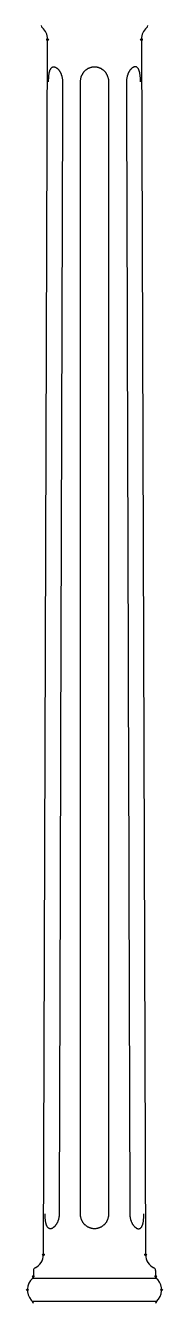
# Model space of a CAD drawing. Extents: x 0 to 119, y 0 to 373.
# Drawn here: x 39.3 to 50.1, y 205.7 to 305.9 of the extents above; entities that cross this region are included whole.
import ezdxf

# ---------------------------------------------------------------- set-up
doc = ezdxf.new("R2010")
doc.units = 0
doc.layers.add('LIVELLO_1', color=160, linetype='Continuous')

# ---------------------------------------------------------------- blocks, each defined once
blk = doc.blocks.new('AI9-BLK1')
at = {"layer": 'LIVELLO_1', "color": 7}
for p, q in [((-18.88, 22.81), (-18.56, 118.2)), ((-11.19, 118.2), (-10.87, 22.81)), ((-19.67, 21.58), (-19.67, 21.11)), ((-10.09, 21.58), (-10.09, 21.11)), ((-10.01, 20.95), (-19.74, 20.95)), ((-10.01, 19.14), (-19.74, 19.14))]:
    blk.add_line(p, q, dxfattribs=at)
for centre, radius in [((-18.56, 118.16), 0.0661), ((-11.19, 118.16), 0.0653), ((-18.88, 22.81), 0.0657), ((-10.87, 22.81), 0.0657)]:
    blk.add_circle(centre, radius, dxfattribs=at)
for centre, major_axis, ratio in [((-19.67, 21.11), (0.0004, -0.0675), 0.952787), ((-10.08, 21.11), (-0.0014, -0.0675), 0.979388), ((-20.15, 20.05), (0.0669, 0), 0.958069), ((-9.61, 20.05), (0.0657, 0), 0.975487)]:
    blk.add_ellipse(centre, major_axis=major_axis, ratio=ratio, dxfattribs=at)
for points in [[(-19.06, 119.26), (-19.06, 119.19), (-19.03, 119.13), (-18.98, 119.09)], [(-18.56, 118.2), (-18.56, 118.54), (-18.72, 118.87), (-18.98, 119.09)], [(-10.77, 119.09), (-11.04, 118.87), (-11.19, 118.54), (-11.19, 118.2)], [(-10.77, 119.09), (-10.72, 119.13), (-10.69, 119.19), (-10.69, 119.26)], [(-19.54, 21.78), (-19.14, 21.96), (-18.88, 22.36), (-18.88, 22.81)], [(-10.87, 22.81), (-10.87, 22.36), (-10.61, 21.96), (-10.21, 21.78)], [(-19.74, 20.95), (-19.69, 20.99), (-19.67, 21.05), (-19.67, 21.11)], [(-19.54, 21.78), (-19.62, 21.74), (-19.67, 21.66), (-19.67, 21.58)], [(-10.09, 21.58), (-10.09, 21.66), (-10.13, 21.74), (-10.21, 21.78)], [(-10.09, 21.11), (-10.09, 21.05), (-10.06, 20.99), (-10.01, 20.95)], [(-19.67, 18.98), (-19.67, 19.04), (-19.69, 19.1), (-19.74, 19.14)], [(-10.01, 19.14), (-10.06, 19.1), (-10.09, 19.04), (-10.09, 18.98)]]:
    blk.add_open_spline(points, degree=3, dxfattribs=at)
for points, knots in [([(-18.48, 114.85), (-18.48, 114.85), (-18.48, 114.98), (-18.48, 114.98), (-18.48, 115.02), (-18.48, 115.06), (-18.47, 115.1), (-18.47, 115.13), (-18.47, 115.16), (-18.47, 115.19), (-18.47, 115.22), (-18.46, 115.25), (-18.46, 115.28), (-18.46, 115.3), (-18.46, 115.32), (-18.46, 115.34), (-18.45, 115.36), (-18.45, 115.38), (-18.45, 115.4), (-18.44, 115.42), (-18.44, 115.44), (-18.44, 115.46), (-18.43, 115.48), (-18.43, 115.5), (-18.43, 115.52), (-18.42, 115.54), (-18.42, 115.55), (-18.42, 115.58), (-18.42, 115.59), (-18.41, 115.61), (-18.4, 115.63), (-18.4, 115.65), (-18.4, 115.66), (-18.39, 115.68), (-18.39, 115.69), (-18.38, 115.71), (-18.37, 115.73), (-18.37, 115.74), (-18.37, 115.75), (-18.36, 115.77), (-18.35, 115.78), (-18.35, 115.8), (-18.34, 115.81), (-18.34, 115.82), (-18.33, 115.83), (-18.32, 115.84), (-18.32, 115.86), (-18.31, 115.87), (-18.3, 115.88), (-18.3, 115.89), (-18.29, 115.89), (-18.28, 115.9), (-18.28, 115.91), (-18.27, 115.92), (-18.26, 115.93), (-18.26, 115.94), (-18.25, 115.94), (-18.24, 115.95), (-18.24, 115.96), (-18.23, 115.96), (-18.22, 115.97), (-18.21, 115.98), (-18.2, 115.98), (-18.2, 115.99), (-18.19, 115.99), (-18.18, 115.99), (-18.17, 116), (-18.17, 116), (-18.16, 116.01), (-18.15, 116.01), (-18.14, 116.01), (-18.13, 116.01), (-18.12, 116.01), (-18.12, 116.02), (-18.11, 116.02), (-18.1, 116.02), (-18.09, 116.02), (-18.08, 116.02), (-18.07, 116.02), (-18.06, 116.02), (-18.05, 116.02), (-18.04, 116.02), (-18.03, 116.02), (-18.03, 116.02), (-18.02, 116.01), (-18.01, 116.01), (-18, 116.01), (-17.99, 116.01), (-17.98, 116), (-17.97, 116), (-17.96, 116), (-17.95, 115.99), (-17.94, 115.99), (-17.93, 115.99), (-17.92, 115.98), (-17.91, 115.97), (-17.9, 115.97), (-17.89, 115.96), (-17.88, 115.96), (-17.87, 115.95), (-17.86, 115.94), (-17.85, 115.94), (-17.84, 115.93), (-17.83, 115.92), (-17.82, 115.91), (-17.81, 115.9), (-17.8, 115.89), (-17.79, 115.89), (-17.78, 115.88), (-17.76, 115.87), (-17.75, 115.86), (-17.74, 115.85), (-17.73, 115.83), (-17.72, 115.82), (-17.71, 115.81), (-17.7, 115.8), (-17.69, 115.78), (-17.68, 115.77), (-17.67, 115.76), (-17.65, 115.74), (-17.65, 115.73), (-17.63, 115.71), (-17.62, 115.7), (-17.61, 115.68), (-17.6, 115.66), (-17.59, 115.65), (-17.58, 115.63), (-17.57, 115.61), (-17.56, 115.6), (-17.55, 115.58), (-17.54, 115.56), (-17.53, 115.54), (-17.52, 115.52), (-17.52, 115.5), (-17.51, 115.48), (-17.5, 115.46), (-17.49, 115.44), (-17.49, 115.42), (-17.48, 115.4), (-17.47, 115.38), (-17.47, 115.36), (-17.46, 115.34), (-17.45, 115.32), (-17.44, 115.3), (-17.44, 115.28), (-17.43, 115.25), (-17.42, 115.22), (-17.42, 115.19), (-17.41, 115.16), (-17.41, 115.13), (-17.4, 115.1), (-17.39, 115.06), (-17.39, 115.02), (-17.39, 114.98), (-17.39, 114.94), (-17.38, 114.89), (-17.38, 114.85)], [0, 0, 0, 0, 1, 1, 1, 2, 2, 2, 3, 3, 3, 4, 4, 4, 5, 5, 5, 6, 6, 6, 7, 7, 7, 8, 8, 8, 9, 9, 9, 10, 10, 10, 11, 11, 11, 12, 12, 12, 13, 13, 13, 14, 14, 14, 15, 15, 15, 16, 16, 16, 17, 17, 17, 18, 18, 18, 19, 19, 19, 20, 20, 20, 21, 21, 21, 22, 22, 22, 23, 23, 23, 24, 24, 24, 25, 25, 25, 26, 26, 26, 27, 27, 27, 28, 28, 28, 29, 29, 29, 30, 30, 30, 31, 31, 31, 32, 32, 32, 33, 33, 33, 34, 34, 34, 35, 35, 35, 36, 36, 36, 37, 37, 37, 38, 38, 38, 39, 39, 39, 40, 40, 40, 41, 41, 41, 42, 42, 42, 43, 43, 43, 44, 44, 44, 45, 45, 45, 46, 46, 46, 47, 47, 47, 48, 48, 48, 49, 49, 49, 50, 50, 50, 51, 51, 51, 52, 52, 52, 52]), ([(-15.97, 114.85), (-15.97, 114.89), (-15.97, 114.93), (-15.97, 114.97), (-15.96, 115.01), (-15.96, 115.05), (-15.95, 115.08), (-15.95, 115.12), (-15.94, 115.14), (-15.93, 115.17), (-15.93, 115.2), (-15.92, 115.23), (-15.91, 115.25), (-15.9, 115.27), (-15.89, 115.29), (-15.89, 115.31), (-15.88, 115.33), (-15.87, 115.35), (-15.86, 115.37), (-15.85, 115.39), (-15.85, 115.41), (-15.83, 115.42), (-15.82, 115.44), (-15.81, 115.46), (-15.8, 115.48), (-15.79, 115.5), (-15.78, 115.52), (-15.77, 115.53), (-15.76, 115.55), (-15.74, 115.57), (-15.73, 115.59), (-15.72, 115.6), (-15.71, 115.62), (-15.69, 115.64), (-15.68, 115.65), (-15.66, 115.67), (-15.65, 115.68), (-15.64, 115.7), (-15.62, 115.72), (-15.61, 115.73), (-15.59, 115.74), (-15.58, 115.76), (-15.56, 115.77), (-15.54, 115.78), (-15.53, 115.79), (-15.51, 115.8), (-15.49, 115.82), (-15.48, 115.83), (-15.46, 115.84), (-15.45, 115.85), (-15.43, 115.86), (-15.42, 115.87), (-15.4, 115.88), (-15.38, 115.89), (-15.37, 115.9), (-15.35, 115.91), (-15.34, 115.92), (-15.32, 115.92), (-15.3, 115.93), (-15.29, 115.94), (-15.27, 115.94), (-15.26, 115.95), (-15.24, 115.95), (-15.22, 115.96), (-15.21, 115.96), (-15.2, 115.97), (-15.18, 115.97), (-15.16, 115.98), (-15.14, 115.99), (-15.12, 115.99), (-15.1, 116), (-15.07, 116), (-15.05, 116.01), (-15.03, 116.01), (-15, 116.01), (-14.97, 116.02), (-14.94, 116.02), (-14.91, 116.02), (-14.88, 116.02)], [0, 0, 0, 0, 1, 1, 1, 2, 2, 2, 3, 3, 3, 4, 4, 4, 5, 5, 5, 6, 6, 6, 7, 7, 7, 8, 8, 8, 9, 9, 9, 10, 10, 10, 11, 11, 11, 12, 12, 12, 13, 13, 13, 14, 14, 14, 15, 15, 15, 16, 16, 16, 17, 17, 17, 18, 18, 18, 19, 19, 19, 20, 20, 20, 21, 21, 21, 22, 22, 22, 23, 23, 23, 24, 24, 24, 25, 25, 25, 26, 26, 26, 26]), ([(-14.88, 116.02), (-14.85, 116.02), (-14.81, 116.02), (-14.78, 116.02), (-14.76, 116.01), (-14.73, 116.01), (-14.7, 116.01), (-14.68, 116), (-14.66, 116), (-14.63, 115.99), (-14.61, 115.99), (-14.59, 115.98), (-14.57, 115.97), (-14.56, 115.97), (-14.54, 115.96), (-14.52, 115.96), (-14.51, 115.95), (-14.5, 115.95), (-14.48, 115.94), (-14.47, 115.94), (-14.45, 115.93), (-14.43, 115.92), (-14.42, 115.92), (-14.4, 115.91), (-14.39, 115.9), (-14.37, 115.89), (-14.35, 115.88), (-14.34, 115.87), (-14.32, 115.86), (-14.3, 115.85), (-14.29, 115.84), (-14.27, 115.83), (-14.26, 115.82), (-14.24, 115.8), (-14.22, 115.79), (-14.21, 115.78), (-14.19, 115.77), (-14.18, 115.76), (-14.16, 115.74), (-14.15, 115.73), (-14.13, 115.72), (-14.12, 115.7), (-14.1, 115.68), (-14.09, 115.67), (-14.07, 115.66), (-14.06, 115.64), (-14.05, 115.62), (-14.03, 115.6), (-14.02, 115.59), (-14.01, 115.57), (-14, 115.55), (-13.98, 115.54), (-13.97, 115.52), (-13.96, 115.5), (-13.95, 115.48), (-13.94, 115.46), (-13.93, 115.44), (-13.92, 115.42), (-13.91, 115.41), (-13.9, 115.39), (-13.89, 115.37), (-13.88, 115.35), (-13.87, 115.33), (-13.87, 115.31), (-13.86, 115.29), (-13.85, 115.27), (-13.85, 115.25), (-13.83, 115.23), (-13.83, 115.2), (-13.82, 115.17), (-13.81, 115.14), (-13.81, 115.12), (-13.8, 115.09), (-13.79, 115.05), (-13.79, 115.01), (-13.78, 114.98), (-13.78, 114.93), (-13.78, 114.89), (-13.78, 114.85)], [0, 0, 0, 0, 1, 1, 1, 2, 2, 2, 3, 3, 3, 4, 4, 4, 5, 5, 5, 6, 6, 6, 7, 7, 7, 8, 8, 8, 9, 9, 9, 10, 10, 10, 11, 11, 11, 12, 12, 12, 13, 13, 13, 14, 14, 14, 15, 15, 15, 16, 16, 16, 17, 17, 17, 18, 18, 18, 19, 19, 19, 20, 20, 20, 21, 21, 21, 22, 22, 22, 23, 23, 23, 24, 24, 24, 25, 25, 25, 26, 26, 26, 26]), ([(-11.27, 114.85), (-11.27, 114.89), (-11.27, 114.94), (-11.27, 114.98), (-11.27, 115.02), (-11.28, 115.06), (-11.28, 115.1), (-11.28, 115.13), (-11.28, 115.16), (-11.28, 115.19), (-11.28, 115.22), (-11.29, 115.25), (-11.29, 115.28), (-11.29, 115.3), (-11.29, 115.32), (-11.3, 115.34), (-11.3, 115.36), (-11.3, 115.38), (-11.3, 115.4), (-11.31, 115.42), (-11.31, 115.44), (-11.31, 115.46), (-11.32, 115.48), (-11.32, 115.5), (-11.32, 115.52), (-11.33, 115.54), (-11.33, 115.55), (-11.33, 115.58), (-11.34, 115.59), (-11.34, 115.61), (-11.35, 115.63), (-11.35, 115.65), (-11.35, 115.66), (-11.36, 115.68), (-11.37, 115.69), (-11.37, 115.71), (-11.38, 115.73), (-11.38, 115.74), (-11.39, 115.75), (-11.39, 115.77), (-11.4, 115.78), (-11.4, 115.8), (-11.41, 115.81), (-11.41, 115.82), (-11.42, 115.83), (-11.43, 115.84), (-11.43, 115.86), (-11.44, 115.87), (-11.45, 115.88), (-11.45, 115.89), (-11.46, 115.89), (-11.47, 115.9), (-11.47, 115.91), (-11.48, 115.92), (-11.49, 115.93), (-11.5, 115.94), (-11.5, 115.94), (-11.51, 115.95), (-11.51, 115.96), (-11.52, 115.96), (-11.53, 115.97), (-11.54, 115.98), (-11.55, 115.98), (-11.55, 115.99), (-11.56, 115.99), (-11.57, 115.99), (-11.58, 116), (-11.58, 116), (-11.6, 116.01), (-11.61, 116.01), (-11.61, 116.01), (-11.62, 116.01), (-11.63, 116.01), (-11.64, 116.02), (-11.64, 116.02), (-11.65, 116.02), (-11.66, 116.02), (-11.67, 116.02), (-11.68, 116.02), (-11.69, 116.02), (-11.7, 116.02), (-11.71, 116.02), (-11.72, 116.02), (-11.73, 116.02), (-11.73, 116.01), (-11.75, 116.01), (-11.76, 116.01), (-11.76, 116.01), (-11.78, 116), (-11.78, 116), (-11.79, 116), (-11.8, 115.99), (-11.81, 115.99), (-11.83, 115.99), (-11.83, 115.98), (-11.84, 115.97), (-11.85, 115.97), (-11.86, 115.96), (-11.87, 115.96), (-11.88, 115.95), (-11.89, 115.94), (-11.9, 115.94), (-11.91, 115.93), (-11.92, 115.92), (-11.93, 115.91), (-11.94, 115.9), (-11.96, 115.89), (-11.97, 115.89), (-11.98, 115.88), (-11.99, 115.87), (-12, 115.86), (-12.01, 115.84), (-12.02, 115.83), (-12.03, 115.82), (-12.04, 115.81), (-12.05, 115.8), (-12.07, 115.78), (-12.07, 115.77), (-12.09, 115.75), (-12.1, 115.74), (-12.1, 115.73), (-12.12, 115.71), (-12.13, 115.69), (-12.14, 115.68), (-12.15, 115.66), (-12.16, 115.65), (-12.17, 115.63), (-12.18, 115.61), (-12.19, 115.59), (-12.2, 115.58), (-12.21, 115.55), (-12.22, 115.54), (-12.23, 115.52), (-12.24, 115.5), (-12.24, 115.48), (-12.25, 115.46), (-12.26, 115.44), (-12.27, 115.42), (-12.27, 115.4), (-12.28, 115.38), (-12.29, 115.36), (-12.3, 115.34), (-12.3, 115.32), (-12.31, 115.3), (-12.31, 115.28), (-12.32, 115.25), (-12.33, 115.22), (-12.33, 115.19), (-12.34, 115.16), (-12.35, 115.13), (-12.35, 115.1), (-12.36, 115.06), (-12.36, 115.02), (-12.36, 114.98), (-12.37, 114.94), (-12.37, 114.89), (-12.37, 114.85)], [0, 0, 0, 0, 1, 1, 1, 2, 2, 2, 3, 3, 3, 4, 4, 4, 5, 5, 5, 6, 6, 6, 7, 7, 7, 8, 8, 8, 9, 9, 9, 10, 10, 10, 11, 11, 11, 12, 12, 12, 13, 13, 13, 14, 14, 14, 15, 15, 15, 16, 16, 16, 17, 17, 17, 18, 18, 18, 19, 19, 19, 20, 20, 20, 21, 21, 21, 22, 22, 22, 23, 23, 23, 24, 24, 24, 25, 25, 25, 26, 26, 26, 27, 27, 27, 28, 28, 28, 29, 29, 29, 30, 30, 30, 31, 31, 31, 32, 32, 32, 33, 33, 33, 34, 34, 34, 35, 35, 35, 36, 36, 36, 37, 37, 37, 38, 38, 38, 39, 39, 39, 40, 40, 40, 41, 41, 41, 42, 42, 42, 43, 43, 43, 44, 44, 44, 45, 45, 45, 46, 46, 46, 47, 47, 47, 48, 48, 48, 49, 49, 49, 50, 50, 50, 51, 51, 51, 52, 52, 52, 52]), ([(-17.38, 114.85), (-17.43, 100.05), (-17.47, 85.24), (-17.52, 70.43), (-17.56, 55.62), (-17.6, 40.82), (-17.65, 26.01)], [0, 0, 0, 0, 1, 1, 1, 2, 2, 2, 2]), ([(-15.98, 26.01), (-15.98, 40.82), (-15.98, 55.62), (-15.98, 70.43), (-15.98, 85.24), (-15.97, 100.05), (-15.97, 114.85)], [0, 0, 0, 0, 1, 1, 1, 2, 2, 2, 2]), ([(-13.78, 114.85), (-13.78, 100.05), (-13.78, 85.24), (-13.78, 70.43), (-13.78, 55.62), (-13.78, 40.82), (-13.77, 26.01)], [0, 0, 0, 0, 1, 1, 1, 2, 2, 2, 2]), ([(-12.37, 114.85), (-12.33, 100.05), (-12.28, 85.24), (-12.24, 70.43), (-12.19, 55.62), (-12.15, 40.82), (-12.1, 26.01)], [0, 0, 0, 0, 1, 1, 1, 2, 2, 2, 2]), ([(-17.65, 26.01), (-17.65, 25.97), (-17.65, 25.92), (-17.65, 25.88), (-17.65, 25.84), (-17.66, 25.8), (-17.67, 25.76), (-17.67, 25.73), (-17.68, 25.7), (-17.68, 25.67), (-17.69, 25.64), (-17.69, 25.61), (-17.7, 25.58), (-17.71, 25.56), (-17.71, 25.54), (-17.72, 25.52), (-17.73, 25.5), (-17.74, 25.48), (-17.74, 25.46), (-17.75, 25.44), (-17.76, 25.42), (-17.76, 25.4), (-17.77, 25.38), (-17.78, 25.36), (-17.79, 25.34), (-17.8, 25.32), (-17.81, 25.31), (-17.82, 25.29), (-17.83, 25.27), (-17.84, 25.25), (-17.85, 25.24), (-17.86, 25.22), (-17.87, 25.2), (-17.87, 25.19), (-17.89, 25.17), (-17.9, 25.16), (-17.91, 25.14), (-17.92, 25.13), (-17.93, 25.11), (-17.94, 25.1), (-17.95, 25.08), (-17.96, 25.07), (-17.97, 25.06), (-17.98, 25.05), (-17.99, 25.04), (-18, 25.02), (-18.01, 25.01), (-18.02, 25), (-18.03, 24.99), (-18.04, 24.98), (-18.05, 24.97), (-18.06, 24.97), (-18.08, 24.96), (-18.09, 24.95), (-18.1, 24.94), (-18.11, 24.93), (-18.12, 24.93), (-18.13, 24.92), (-18.14, 24.91), (-18.15, 24.91), (-18.16, 24.9), (-18.17, 24.89), (-18.18, 24.89), (-18.18, 24.88), (-18.2, 24.88), (-18.2, 24.87), (-18.22, 24.87), (-18.22, 24.87), (-18.24, 24.86), (-18.24, 24.86), (-18.25, 24.86), (-18.26, 24.85), (-18.27, 24.85), (-18.28, 24.85), (-18.29, 24.85), (-18.3, 24.84), (-18.31, 24.84), (-18.32, 24.84), (-18.33, 24.84), (-18.33, 24.84), (-18.36, 24.84), (-18.36, 24.84), (-18.37, 24.84), (-18.37, 24.85), (-18.38, 24.85), (-18.39, 24.85), (-18.4, 24.85), (-18.4, 24.86), (-18.42, 24.86), (-18.42, 24.86), (-18.43, 24.87), (-18.44, 24.87), (-18.45, 24.87), (-18.46, 24.88), (-18.46, 24.88), (-18.47, 24.88), (-18.48, 24.89), (-18.49, 24.9), (-18.49, 24.9), (-18.5, 24.91), (-18.51, 24.92), (-18.52, 24.92), (-18.53, 24.93), (-18.53, 24.94), (-18.54, 24.95), (-18.55, 24.96), (-18.55, 24.97), (-18.56, 24.97), (-18.57, 24.98), (-18.57, 24.99), (-18.58, 25), (-18.59, 25.01), (-18.59, 25.03), (-18.6, 25.04), (-18.6, 25.05), (-18.61, 25.06), (-18.62, 25.07), (-18.63, 25.09), (-18.63, 25.1), (-18.64, 25.12), (-18.64, 25.13), (-18.65, 25.15), (-18.65, 25.17), (-18.66, 25.18), (-18.66, 25.2), (-18.67, 25.21), (-18.67, 25.23), (-18.68, 25.25), (-18.68, 25.27), (-18.69, 25.28), (-18.69, 25.3), (-18.69, 25.32), (-18.69, 25.34), (-18.7, 25.36), (-18.7, 25.38), (-18.71, 25.4), (-18.71, 25.42), (-18.71, 25.44), (-18.72, 25.46), (-18.72, 25.48), (-18.72, 25.5), (-18.72, 25.52), (-18.72, 25.54), (-18.73, 25.56), (-18.73, 25.58), (-18.73, 25.61), (-18.74, 25.64), (-18.74, 25.67), (-18.74, 25.7), (-18.74, 25.73), (-18.74, 25.76), (-18.75, 25.8), (-18.75, 25.84), (-18.75, 25.88), (-18.75, 25.88), (-18.75, 26.01), (-18.75, 26.01)], [0, 0, 0, 0, 1, 1, 1, 2, 2, 2, 3, 3, 3, 4, 4, 4, 5, 5, 5, 6, 6, 6, 7, 7, 7, 8, 8, 8, 9, 9, 9, 10, 10, 10, 11, 11, 11, 12, 12, 12, 13, 13, 13, 14, 14, 14, 15, 15, 15, 16, 16, 16, 17, 17, 17, 18, 18, 18, 19, 19, 19, 20, 20, 20, 21, 21, 21, 22, 22, 22, 23, 23, 23, 24, 24, 24, 25, 25, 25, 26, 26, 26, 27, 27, 27, 28, 28, 28, 29, 29, 29, 30, 30, 30, 31, 31, 31, 32, 32, 32, 33, 33, 33, 34, 34, 34, 35, 35, 35, 36, 36, 36, 37, 37, 37, 38, 38, 38, 39, 39, 39, 40, 40, 40, 41, 41, 41, 42, 42, 42, 43, 43, 43, 44, 44, 44, 45, 45, 45, 46, 46, 46, 47, 47, 47, 48, 48, 48, 49, 49, 49, 50, 50, 50, 51, 51, 51, 52, 52, 52, 52]), ([(-14.88, 24.84), (-14.91, 24.84), (-14.94, 24.84), (-14.98, 24.85), (-15, 24.85), (-15.04, 24.86), (-15.07, 24.86), (-15.09, 24.87), (-15.11, 24.87), (-15.14, 24.88), (-15.16, 24.88), (-15.18, 24.89), (-15.2, 24.9), (-15.22, 24.9), (-15.23, 24.91), (-15.25, 24.91), (-15.27, 24.92), (-15.28, 24.93), (-15.3, 24.93), (-15.32, 24.94), (-15.34, 24.95), (-15.35, 24.96), (-15.37, 24.97), (-15.39, 24.97), (-15.4, 24.98), (-15.42, 24.99), (-15.44, 25.01), (-15.46, 25.02), (-15.47, 25.03), (-15.49, 25.04), (-15.51, 25.05), (-15.52, 25.06), (-15.54, 25.08), (-15.56, 25.09), (-15.58, 25.1), (-15.59, 25.12), (-15.61, 25.14), (-15.63, 25.15), (-15.64, 25.17), (-15.66, 25.18), (-15.67, 25.2), (-15.69, 25.22), (-15.7, 25.24), (-15.72, 25.25), (-15.73, 25.27), (-15.74, 25.29), (-15.76, 25.31), (-15.77, 25.32), (-15.78, 25.34), (-15.8, 25.36), (-15.81, 25.38), (-15.82, 25.4), (-15.83, 25.42), (-15.84, 25.44), (-15.85, 25.47), (-15.86, 25.48), (-15.87, 25.5), (-15.88, 25.53), (-15.89, 25.54), (-15.89, 25.56), (-15.9, 25.58), (-15.91, 25.61), (-15.92, 25.64), (-15.93, 25.67), (-15.94, 25.7), (-15.95, 25.73), (-15.95, 25.76), (-15.96, 25.8), (-15.97, 25.84), (-15.97, 25.88), (-15.98, 25.92), (-15.98, 25.97), (-15.98, 26.01)], [0, 0, 0, 0, 1, 1, 1, 2, 2, 2, 3, 3, 3, 4, 4, 4, 5, 5, 5, 6, 6, 6, 7, 7, 7, 8, 8, 8, 9, 9, 9, 10, 10, 10, 11, 11, 11, 12, 12, 12, 13, 13, 13, 14, 14, 14, 15, 15, 15, 16, 16, 16, 17, 17, 17, 18, 18, 18, 19, 19, 19, 20, 20, 20, 21, 21, 21, 22, 22, 22, 23, 23, 23, 24, 24, 24, 24]), ([(-13.77, 26.01), (-13.78, 25.97), (-13.78, 25.92), (-13.78, 25.88), (-13.78, 25.84), (-13.79, 25.8), (-13.8, 25.76), (-13.81, 25.73), (-13.81, 25.7), (-13.82, 25.67), (-13.83, 25.64), (-13.84, 25.61), (-13.85, 25.58), (-13.86, 25.56), (-13.87, 25.54), (-13.87, 25.52), (-13.88, 25.5), (-13.89, 25.48), (-13.9, 25.46), (-13.91, 25.44), (-13.92, 25.42), (-13.93, 25.4), (-13.94, 25.38), (-13.95, 25.36), (-13.97, 25.34), (-13.98, 25.32), (-14, 25.3), (-14.01, 25.29), (-14.02, 25.27), (-14.04, 25.25), (-14.05, 25.23), (-14.07, 25.22), (-14.08, 25.2), (-14.1, 25.18), (-14.11, 25.17), (-14.13, 25.15), (-14.15, 25.14), (-14.16, 25.12), (-14.18, 25.1), (-14.19, 25.09), (-14.21, 25.08), (-14.23, 25.06), (-14.24, 25.05), (-14.26, 25.04), (-14.28, 25.03), (-14.3, 25.02), (-14.31, 25.01), (-14.33, 24.99), (-14.35, 24.98), (-14.37, 24.97), (-14.38, 24.97), (-14.4, 24.96), (-14.42, 24.95), (-14.43, 24.94), (-14.45, 24.93), (-14.47, 24.93), (-14.48, 24.92), (-14.5, 24.91), (-14.52, 24.91), (-14.53, 24.9), (-14.55, 24.9), (-14.57, 24.89), (-14.59, 24.88), (-14.61, 24.88), (-14.64, 24.87), (-14.66, 24.87), (-14.69, 24.86), (-14.71, 24.86), (-14.75, 24.85), (-14.78, 24.85), (-14.81, 24.84), (-14.84, 24.84), (-14.88, 24.84)], [0, 0, 0, 0, 1, 1, 1, 2, 2, 2, 3, 3, 3, 4, 4, 4, 5, 5, 5, 6, 6, 6, 7, 7, 7, 8, 8, 8, 9, 9, 9, 10, 10, 10, 11, 11, 11, 12, 12, 12, 13, 13, 13, 14, 14, 14, 15, 15, 15, 16, 16, 16, 17, 17, 17, 18, 18, 18, 19, 19, 19, 20, 20, 20, 21, 21, 21, 22, 22, 22, 23, 23, 23, 24, 24, 24, 24]), ([(-12.1, 26.01), (-12.1, 25.97), (-12.1, 25.92), (-12.1, 25.88), (-12.1, 25.84), (-12.09, 25.8), (-12.09, 25.76), (-12.08, 25.73), (-12.07, 25.7), (-12.07, 25.67), (-12.06, 25.64), (-12.05, 25.61), (-12.05, 25.58), (-12.04, 25.56), (-12.04, 25.54), (-12.03, 25.52), (-12.02, 25.5), (-12.02, 25.48), (-12.01, 25.46), (-12, 25.44), (-12, 25.42), (-11.99, 25.4), (-11.98, 25.38), (-11.97, 25.36), (-11.96, 25.34), (-11.95, 25.32), (-11.94, 25.31), (-11.93, 25.29), (-11.93, 25.27), (-11.91, 25.25), (-11.91, 25.24), (-11.9, 25.22), (-11.89, 25.2), (-11.88, 25.19), (-11.87, 25.17), (-11.86, 25.16), (-11.85, 25.14), (-11.84, 25.13), (-11.83, 25.12), (-11.82, 25.1), (-11.81, 25.09), (-11.79, 25.07), (-11.78, 25.06), (-11.77, 25.05), (-11.76, 25.04), (-11.75, 25.03), (-11.75, 25.01), (-11.73, 25), (-11.72, 24.99), (-11.71, 24.98), (-11.7, 24.97), (-11.69, 24.97), (-11.68, 24.96), (-11.67, 24.95), (-11.66, 24.94), (-11.64, 24.93), (-11.64, 24.93), (-11.62, 24.92), (-11.62, 24.91), (-11.61, 24.91), (-11.6, 24.9), (-11.58, 24.89), (-11.58, 24.89), (-11.57, 24.88), (-11.56, 24.88), (-11.55, 24.87), (-11.54, 24.87), (-11.53, 24.87), (-11.51, 24.86), (-11.51, 24.86), (-11.5, 24.86), (-11.49, 24.85), (-11.48, 24.85), (-11.47, 24.85), (-11.46, 24.85), (-11.45, 24.84), (-11.44, 24.84), (-11.43, 24.84), (-11.42, 24.84), (-11.42, 24.84), (-11.4, 24.84), (-11.4, 24.84), (-11.39, 24.84), (-11.38, 24.85), (-11.37, 24.85), (-11.36, 24.85), (-11.35, 24.85), (-11.34, 24.86), (-11.34, 24.86), (-11.33, 24.86), (-11.32, 24.87), (-11.31, 24.87), (-11.3, 24.87), (-11.29, 24.88), (-11.28, 24.88), (-11.28, 24.88), (-11.27, 24.89), (-11.26, 24.9), (-11.26, 24.9), (-11.25, 24.91), (-11.24, 24.92), (-11.23, 24.92), (-11.23, 24.93), (-11.22, 24.94), (-11.21, 24.95), (-11.2, 24.96), (-11.2, 24.97), (-11.19, 24.97), (-11.18, 24.98), (-11.18, 24.99), (-11.17, 25), (-11.16, 25.01), (-11.16, 25.03), (-11.15, 25.04), (-11.15, 25.05), (-11.14, 25.06), (-11.13, 25.07), (-11.13, 25.09), (-11.12, 25.1), (-11.12, 25.12), (-11.11, 25.13), (-11.1, 25.15), (-11.1, 25.17), (-11.09, 25.18), (-11.09, 25.2), (-11.09, 25.21), (-11.08, 25.23), (-11.07, 25.25), (-11.07, 25.27), (-11.07, 25.28), (-11.06, 25.3), (-11.06, 25.32), (-11.06, 25.34), (-11.05, 25.36), (-11.05, 25.38), (-11.04, 25.4), (-11.04, 25.42), (-11.04, 25.44), (-11.04, 25.46), (-11.03, 25.48), (-11.03, 25.5), (-11.03, 25.52), (-11.02, 25.54), (-11.02, 25.56), (-11.02, 25.58), (-11.02, 25.61), (-11.02, 25.64), (-11.01, 25.67), (-11.01, 25.7), (-11.01, 25.73), (-11.01, 25.76), (-11.01, 25.8), (-11, 25.84), (-11, 25.88), (-11, 25.92), (-11, 25.97), (-11, 26.01)], [0, 0, 0, 0, 1, 1, 1, 2, 2, 2, 3, 3, 3, 4, 4, 4, 5, 5, 5, 6, 6, 6, 7, 7, 7, 8, 8, 8, 9, 9, 9, 10, 10, 10, 11, 11, 11, 12, 12, 12, 13, 13, 13, 14, 14, 14, 15, 15, 15, 16, 16, 16, 17, 17, 17, 18, 18, 18, 19, 19, 19, 20, 20, 20, 21, 21, 21, 22, 22, 22, 23, 23, 23, 24, 24, 24, 25, 25, 25, 26, 26, 26, 27, 27, 27, 28, 28, 28, 29, 29, 29, 30, 30, 30, 31, 31, 31, 32, 32, 32, 33, 33, 33, 34, 34, 34, 35, 35, 35, 36, 36, 36, 37, 37, 37, 38, 38, 38, 39, 39, 39, 40, 40, 40, 41, 41, 41, 42, 42, 42, 43, 43, 43, 44, 44, 44, 45, 45, 45, 46, 46, 46, 47, 47, 47, 48, 48, 48, 49, 49, 49, 50, 50, 50, 51, 51, 51, 52, 52, 52, 52]), ([(-19.74, 20.95), (-20.24, 20.51), (-20.28, 19.74), (-19.84, 19.24), (-19.81, 19.21), (-19.77, 19.17), (-19.74, 19.14)], [0, 0, 0, 0, 1, 1, 1, 2, 2, 2, 2]), ([(-10.01, 19.14), (-9.51, 19.59), (-9.47, 20.35), (-9.91, 20.85), (-9.94, 20.88), (-9.98, 20.92), (-10.01, 20.95)], [0, 0, 0, 0, 1, 1, 1, 2, 2, 2, 2])]:
    blk.add_open_spline(points, degree=3, knots=knots, dxfattribs=at)

msp = doc.modelspace()

# ---------------------------------------------------------------- block references
at = {"layer": 'LIVELLO_1', "color": 7}
msp.add_blockref('AI9-BLK1', (59.537451, 186.684212), dxfattribs=at)

doc.saveas('drawing.dxf')
